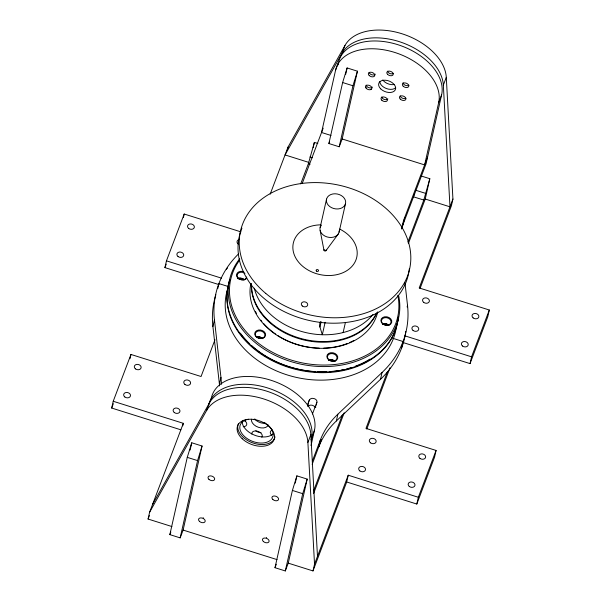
<?xml version="1.0" encoding="UTF-8"?>
<svg xmlns="http://www.w3.org/2000/svg" width="601" height="601" viewBox="0 0 601 601"><rect width="100%" height="100%" fill="white"/><g stroke="black" fill="none" stroke-linecap="round" stroke-linejoin="round"><path stroke-width="0.9" d="M180.893 429.82L111.688 408.049L113.221 401.273L130.965 354.455L201.057 376.511L214.985 339.76M130.011 358.692L130.965 354.455M219.049 284.641L164.922 267.61L166.454 260.834L184.199 214.024L240.978 231.888M183.433 217.412L184.199 214.024M171.924 526.551L148.071 519.046L149.596 512.262L183.313 423.322L113.221 401.273M182.742 425.861L183.313 423.322M217.757 288.66L218.907 283.582L228.583 286.624M219.598 385.925A108.323 83.096 12.7 0 0 219.425 384.197L212.912 326.568L214.444 319.792A129.516 99.36 12.7 0 1 238.635 253.81M169.85 534.627L187.264 457.361L191.749 442.779L202.056 446.017L183.117 530.067L180.157 537.872L169.85 534.627L170.834 532.028M190.111 450.051L191.749 442.779M180.157 537.872L197.571 460.599L202.056 446.017M219.425 384.197L220.95 377.413L214.444 319.792M287.24 150.52L288.007 147.132L344.982 45.443A54.158 34.535 20.8 0 1 401.874 33.731A54.158 34.535 20.8 0 1 446.295 77.319L452.929 199.021L451.404 205.797L420.001 288.638M300.718 183.898L308.358 163.742L314.368 142.384L317.809 143.466M313.174 147.688L314.368 142.384M401.866 227.494L426.049 163.893L441.63 94.755A54.158 34.535 20.8 0 0 397.734 44.654A54.158 34.535 20.8 0 0 338.551 62.324L335.598 70.129L321.543 132.49L330.993 135.458M337.942 65.036L338.551 62.324M328.89 143.534L342.638 82.532L347.123 67.951L357.437 71.188L342.157 138.974L339.204 146.779L328.89 143.534L329.551 141.798M345.68 74.359L347.123 67.951M320.123 227.606L326.546 199.104M339.204 146.779L352.952 85.77L357.437 71.188M339.084 232.159L345.507 203.656A9.751 7.482 12.7 0 0 332.864 193.958A9.751 7.482 12.7 0 0 329.716 206.526A9.751 7.482 12.7 0 0 345.507 203.656M325.133 322.279L322.324 334.734L319.95 327.064L321.152 321.723M308.035 406.276C307.877 402.084 309.32 396.976 314.128 398.591C315.645 399.026 317.448 400.491 316.892 402.257L312.452 413.954M274.988 567.705L292.402 490.439L296.886 475.857L307.201 479.102L288.255 563.145L285.302 570.95L274.988 567.705L276.302 564.241M295.249 483.129L296.886 475.857M315.743 407.335L315.841 406.915M316.224 405.217L316.411 404.375M316.599 403.526L316.892 402.257M311.1 439.849L314.466 430.241A54.158 34.535 20.8 0 0 270.563 380.14A54.158 34.535 20.8 0 0 211.387 397.817L206.571 410.581L149.596 512.262M311.002 445.604L314.466 430.241M285.302 570.95L302.716 493.676L307.201 479.102M343.133 332.548L345.342 322.767M404.991 282.996L407.508 305.3A129.516 99.36 12.7 0 1 382.033 372.515L337.875 414.202A108.323 83.096 12.7 0 0 320.303 440.127L318.77 446.911A108.323 83.096 12.7 0 1 336.35 420.978L380.508 379.291A129.516 99.36 12.7 0 0 405.795 331.451M336.35 420.978L337.875 414.202M288.255 563.145L312.993 570.927L314.526 564.151L348.234 475.211L418.334 497.26L416.801 504.044L346.709 481.987L348.234 475.211M427.581 157.116L404.728 217.389L403.203 224.165A108.323 83.096 12.7 0 0 401.581 229.019M414.066 194.273L413.496 196.82L423.803 200.058L407.861 242.128M441.63 94.755L438.677 102.561L424.622 164.914L342.157 138.974M380.508 379.291L382.033 372.515M423.803 200.058L429.82 178.7L421.226 176.003M408.327 243.653L425.238 199.036L429.82 178.7M407.132 306.998L407.508 305.3M401.521 348.287L403.046 341.511L392.483 338.19M387.54 371.523L365.979 428.4L436.078 450.45L434.546 457.226L416.801 504.044M402.602 342.39L470.035 363.605L471.567 356.829L489.312 310.011L419.213 287.962L452.929 199.021M489.312 310.011L487.779 316.795L470.035 363.605M111.688 408.049L113.334 403.714M164.922 267.61L166.237 264.147M270.165 194.198L288.007 147.132M148.071 519.046L149.394 515.553M308.906 162.435L285.047 154.93L342.022 53.249L344.982 45.443M302.318 183.215L323.188 128.156M307.622 404.796L309.47 399.92M314.526 564.151L307.892 442.456L310.845 434.651A54.158 34.535 20.8 0 0 266.423 391.063A54.158 34.535 20.8 0 0 209.531 402.775L152.556 504.464M425.238 199.036L449.976 206.819L443.343 85.124L446.295 77.319M312.34 461.117L320.303 440.127M312.152 464.378L321.467 439.594M313.504 491.04L342.412 414.788M313.639 493.436L344.2 412.804M312.993 570.927L346.709 481.987M366.775 429.054L389.996 367.804M418.334 497.26L436.078 450.45M307.99 406.577C309.605 404.09 313.82 404.984 315.194 407.313M325.99 250.647L338.243 234.037M342.638 82.532L352.952 85.77M309.883 156.959L312.46 157.77M415.884 190.307L425.335 193.282M308.358 163.742L310.071 164.283M166.454 260.834L221.461 278.143M405.021 335.891L471.567 356.829M187.264 457.361L197.571 460.599M292.402 490.439L302.716 493.676M183.117 530.067L277.053 559.621M320.138 230.521L323.977 250.256M310.845 434.651L317.478 556.353M212.912 326.568A129.516 99.36 12.7 0 1 215.879 294.693M220.95 377.413A108.323 83.096 12.7 0 1 221.378 384.317M401.716 228.027A108.323 83.096 12.7 0 1 404.728 217.389M395.713 87.738A8.88 5.664 20.8 0 1 386.255 88.497A8.88 5.664 20.8 0 1 379.779 81.616M335.598 70.129A54.158 34.535 20.8 0 1 394.774 52.452A54.158 34.535 20.8 0 1 438.677 102.561M394.451 84.531A8.88 5.664 20.8 0 1 382.739 79.978M405.93 98.196A3.358 2.141 20.8 0 1 402.512 98.226A3.358 2.141 20.8 0 1 400.183 95.852M371.087 89.369A5.469 3.486 20.8 0 1 370.584 89.361M366.31 87.866A5.469 3.486 20.8 0 1 365.889 87.543M372.35 87.092A3.358 2.141 20.8 0 1 368.886 87.671A3.358 2.141 20.8 0 1 366.167 85.109M393.377 73.42A3.358 2.141 20.8 0 1 389.966 73.547A3.358 2.141 20.8 0 1 387.555 71.173M387.878 98.925A3.358 2.141 20.8 0 1 384.46 99.488A3.358 2.141 20.8 0 1 381.733 96.994M408.943 85.207A3.358 2.141 20.8 0 1 405.329 85.282A3.358 2.141 20.8 0 1 403.076 82.675M375.279 74.148A3.358 2.141 20.8 0 1 372.011 74.824A3.358 2.141 20.8 0 1 369.142 72.473M265.319 423.254A8.88 5.664 20.8 0 1 254.877 419.197M208.427 405.615A54.158 34.535 20.8 0 1 267.603 387.938A54.158 34.535 20.8 0 1 311.506 438.046M268.271 424.975A8.88 5.664 20.8 0 1 258.332 427.266A8.88 5.664 20.8 0 1 251.511 419.167M271.637 435.259A5.469 3.486 20.8 0 1 272.381 430.061M245.456 420.798A5.469 3.486 20.8 0 1 242.984 420.43M244.141 420.354A5.469 3.486 20.8 0 1 246.741 424.404A5.469 3.486 20.8 0 1 243.21 426.733M261.007 432.607A5.469 3.486 20.8 0 1 255.808 430.782M251.842 434.11A5.469 3.486 20.8 0 1 257.829 431.323A5.469 3.486 20.8 0 1 261.848 437.258M372.951 314.481A64.991 49.86 12.7 0 1 306.735 332.789A64.991 49.86 12.7 0 1 254.283 288.202M319.95 327.064A10.833 8.309 12.7 0 1 320.536 321.715M376.286 313.602A64.991 49.86 12.7 0 1 304.835 339.482A64.991 49.86 12.7 0 1 251.526 285.377M409.304 268.88A86.657 66.478 12.7 0 1 307.314 320.025A86.657 66.478 12.7 0 1 241.948 228.155M256.514 337.454A4.876 3.741 12.7 0 1 261.961 338.581M238.266 278.841A4.876 3.741 12.7 0 1 243.728 279.871M382.574 324.24A4.876 3.741 12.7 0 1 388.284 325.479M328.469 360.224A4.876 3.741 12.7 0 1 334.434 361.569M396.585 324.63A86.657 66.478 12.7 0 1 297.277 377.601A86.657 66.478 12.7 0 1 227.974 288.097M398.012 319.537A86.657 66.478 12.7 0 1 296.939 369.69A86.657 66.478 12.7 0 1 229.92 279.893M398.741 295.985A86.657 66.478 12.7 0 1 298.502 363.635A86.657 66.478 12.7 0 1 239.709 258.761M398.373 316.975A86.657 66.478 12.7 0 1 298.825 369.405A86.657 66.478 12.7 0 1 229.792 279.998M246.718 276.948A4.876 3.741 12.7 0 1 240.438 279.473A4.876 3.741 12.7 0 1 237.695 273.831A4.876 3.741 12.7 0 1 244.975 273.357M238.026 278.548A4.876 3.741 12.7 0 1 244.149 279.743M382.694 323.871A5.522 4.237 12.7 0 0 391.694 322.369A5.522 4.237 12.7 0 0 384.632 316.795A5.522 4.237 12.7 0 0 382.694 323.871A4.876 3.741 12.7 0 1 388.682 325.374M328.431 359.864A4.876 3.741 12.7 0 1 334.749 361.404M256.379 337.123A4.876 3.741 12.7 0 1 262.449 338.543M376.872 312.685A64.991 49.86 12.7 0 1 304.256 340.061A64.991 49.86 12.7 0 1 251.428 283.634M377.751 311.851A64.991 49.86 12.7 0 1 303.46 346.296A64.991 49.86 12.7 0 1 250.917 283.409M353.854 340.466A63.909 49.027 12.7 0 1 349.384 342.63M347.047 343.592A63.909 49.027 12.7 0 1 323.744 348.129M319.154 348.129A63.909 49.027 12.7 0 1 278.03 335.696M275.791 334.216A63.909 49.027 12.7 0 1 263.478 323.368M261.871 321.452A63.909 49.027 12.7 0 1 260.849 320.153M256.462 313.399A63.909 49.027 12.7 0 1 255.38 311.303M397.832 295.346A85.575 65.652 12.7 0 1 299.869 362.38A85.575 65.652 12.7 0 1 239.776 259.902M369.998 359.067A85.575 65.652 12.7 0 1 355.446 366.174M351.577 367.496A85.575 65.652 12.7 0 1 346.785 368.856M344.343 369.442A85.575 65.652 12.7 0 1 341.037 370.126M338.521 370.562A85.575 65.652 12.7 0 1 329.979 371.561M326.501 371.756A85.575 65.652 12.7 0 1 317.719 371.741M315.067 371.591A85.575 65.652 12.7 0 1 251.503 345.47M249.7 343.787A85.575 65.652 12.7 0 1 240.37 333.164M246.831 278.09A5.522 4.237 12.7 0 1 239.709 279.277A5.522 4.237 12.7 0 1 236.944 273.575A5.522 4.237 12.7 0 1 243.728 271.697M237.59 278.503A5.522 4.237 12.7 0 1 244.524 279.856M382.612 323.676A5.522 4.237 12.7 0 1 389.095 325.517M328.364 359.691A5.522 4.237 12.7 0 1 335.17 361.554M256.327 336.951A5.522 4.237 12.7 0 1 262.855 338.671M203.393 517.859A3.463 2.209 20.8 0 1 203.161 517.792M266.604 537.73A3.463 2.209 20.8 0 1 266.378 537.632M275.033 436.874A19.495 12.433 20.8 0 1 252.412 442.787A19.495 12.433 20.8 0 1 238.499 423.525M273.38 433.606A17.331 11.051 20.8 0 1 254.591 435.177A17.331 11.051 20.8 0 1 242.113 421.361M264.53 422.691A17.331 11.051 20.8 0 1 269.286 441.111A17.331 11.051 20.8 0 1 243.57 435.575A17.331 11.051 20.8 0 1 248.551 419.243M254.178 419.167A17.331 11.051 20.8 0 1 255.357 419.34M206.571 410.581A54.158 34.535 20.8 0 1 263.463 398.861A54.158 34.535 20.8 0 1 307.892 442.456M342.022 53.249A54.158 34.535 20.8 0 1 398.914 41.529A54.158 34.535 20.8 0 1 443.343 85.124M226.389 269.609A3.463 2.659 12.7 0 1 227.524 268.061M238.199 244.036A3.463 2.659 12.7 0 1 238.988 239.626M339.61 229.049A32.499 24.926 12.7 0 1 347.641 270.134A32.499 24.926 12.7 0 1 296.18 258.73A32.499 24.926 12.7 0 1 320.618 224.842M339.257 230.761A9.751 7.482 12.7 0 1 326.944 236.907A9.751 7.482 12.7 0 1 321.415 225.15M326.012 249.948A1.082 0.834 12.7 0 1 325.577 250.955A1.082 0.834 12.7 0 1 324.194 250.64A1.082 0.834 12.7 0 1 324.247 249.543M380.696 88.843A8.88 5.664 20.8 0 0 395.218 89.97A8.88 5.664 20.8 0 0 385.489 80.218A8.88 5.664 20.8 0 0 380.696 88.843M387.607 74.374A3.358 2.141 20.8 0 0 393.099 74.802A3.358 2.141 20.8 0 0 389.425 71.113A3.358 2.141 20.8 0 0 387.607 74.374M403.218 86.236A3.358 2.141 20.8 0 0 408.68 86.559A3.358 2.141 20.8 0 0 404.894 82.915A3.358 2.141 20.8 0 0 403.218 86.236M400.334 99.173A3.358 2.141 20.8 0 0 405.78 99.45A3.358 2.141 20.8 0 0 401.949 95.829A3.358 2.141 20.8 0 0 400.334 99.173M381.793 100.202A3.358 2.141 20.8 0 0 387.284 100.63A3.358 2.141 20.8 0 0 383.603 96.941A3.358 2.141 20.8 0 0 381.793 100.202M366.294 88.445A3.358 2.141 20.8 0 0 371.756 88.775A3.358 2.141 20.8 0 0 367.977 85.132A3.358 2.141 20.8 0 0 366.294 88.445M369.232 75.561A3.358 2.141 20.8 0 0 374.678 75.839A3.358 2.141 20.8 0 0 370.847 72.21A3.358 2.141 20.8 0 0 369.232 75.561M265.732 293.378A86.657 66.478 12.7 0 0 408.372 273.62A86.657 66.478 12.7 0 0 300.981 183.56A86.657 66.478 12.7 0 0 265.732 293.378M383.032 323.947A4.876 3.741 12.7 0 0 390.973 322.617A4.876 3.741 12.7 0 0 384.745 317.696A4.876 3.741 12.7 0 0 383.032 323.947M328.935 359.819A4.876 3.741 12.7 0 0 336.936 358.654A4.876 3.741 12.7 0 0 330.85 353.621A4.876 3.741 12.7 0 0 328.935 359.819M256.958 337.259A4.876 3.741 12.7 0 0 264.831 335.779A4.876 3.741 12.7 0 0 258.468 330.963A4.876 3.741 12.7 0 0 256.958 337.259M328.589 359.744A5.522 4.237 12.7 0 0 337.657 358.414A5.522 4.237 12.7 0 0 330.753 352.719A5.522 4.237 12.7 0 0 328.589 359.744M256.635 337.199A5.522 4.237 12.7 0 0 265.559 335.516A5.522 4.237 12.7 0 0 258.347 330.062A5.522 4.237 12.7 0 0 256.635 337.199M302.326 305.999A3.253 2.494 12.7 0 0 307.644 305.173A3.253 2.494 12.7 0 0 303.535 301.852A3.253 2.494 12.7 0 0 302.326 305.999M199.449 521.367A3.463 2.209 20.8 0 0 205.069 521.645A3.463 2.209 20.8 0 0 201.102 517.904A3.463 2.209 20.8 0 0 199.449 521.367M263.358 541.478A3.463 2.209 20.8 0 0 268.978 541.749A3.463 2.209 20.8 0 0 265.011 538.015A3.463 2.209 20.8 0 0 263.358 541.478M208.923 479.343A3.463 2.209 20.8 0 0 214.542 479.621A3.463 2.209 20.8 0 0 210.575 475.879A3.463 2.209 20.8 0 0 208.923 479.343M272.831 499.454A3.463 2.209 20.8 0 0 278.451 499.724A3.463 2.209 20.8 0 0 274.484 495.99A3.463 2.209 20.8 0 0 272.831 499.454M242.195 438.738A19.495 12.433 20.8 0 0 273.801 440.27A19.495 12.433 20.8 0 0 251.481 419.258A19.495 12.433 20.8 0 0 242.195 438.738M359.804 470.883A3.463 2.659 12.7 0 0 365.453 469.944A3.463 2.659 12.7 0 0 361.028 466.444A3.463 2.659 12.7 0 0 359.804 470.883M419.926 458.36A3.463 2.659 12.7 0 0 425.576 457.429A3.463 2.659 12.7 0 0 421.151 453.92A3.463 2.659 12.7 0 0 419.926 458.36M409.281 486.449A3.463 2.659 12.7 0 0 414.93 485.51A3.463 2.659 12.7 0 0 410.506 482.01A3.463 2.659 12.7 0 0 409.281 486.449M370.449 442.794A3.463 2.659 12.7 0 0 376.098 441.863A3.463 2.659 12.7 0 0 371.673 438.354A3.463 2.659 12.7 0 0 370.449 442.794M174.26 412.511A3.463 2.659 12.7 0 0 179.909 411.572A3.463 2.659 12.7 0 0 175.484 408.071A3.463 2.659 12.7 0 0 174.26 412.511M135.428 368.856A3.463 2.659 12.7 0 0 141.077 367.917A3.463 2.659 12.7 0 0 136.66 364.416A3.463 2.659 12.7 0 0 135.428 368.856M184.905 384.422A3.463 2.659 12.7 0 0 190.555 383.491A3.463 2.659 12.7 0 0 186.137 379.982A3.463 2.659 12.7 0 0 184.905 384.422M124.783 396.945A3.463 2.659 12.7 0 0 130.432 396.006A3.463 2.659 12.7 0 0 126.007 392.498A3.463 2.659 12.7 0 0 124.783 396.945M473.16 317.921A3.463 2.659 12.7 0 0 478.809 316.99A3.463 2.659 12.7 0 0 474.384 313.482A3.463 2.659 12.7 0 0 473.16 317.921M423.682 302.356A3.463 2.659 12.7 0 0 429.332 301.424A3.463 2.659 12.7 0 0 424.907 297.916A3.463 2.659 12.7 0 0 423.682 302.356M462.515 346.011A3.463 2.659 12.7 0 0 468.164 345.079A3.463 2.659 12.7 0 0 463.739 341.571A3.463 2.659 12.7 0 0 462.515 346.011M413.037 330.445A3.463 2.659 12.7 0 0 418.687 329.513A3.463 2.659 12.7 0 0 414.262 326.005A3.463 2.659 12.7 0 0 413.037 330.445M178.016 256.507A3.463 2.659 12.7 0 0 183.666 255.575A3.463 2.659 12.7 0 0 179.241 252.067A3.463 2.659 12.7 0 0 178.016 256.507M188.661 228.418A3.463 2.659 12.7 0 0 194.311 227.486A3.463 2.659 12.7 0 0 189.893 223.978A3.463 2.659 12.7 0 0 188.661 228.418M316.509 271.111A1.217 0.932 12.7 0 0 318.507 270.811A1.217 0.932 12.7 0 0 316.982 269.556A1.217 0.932 12.7 0 0 316.509 271.111"/></g></svg>
